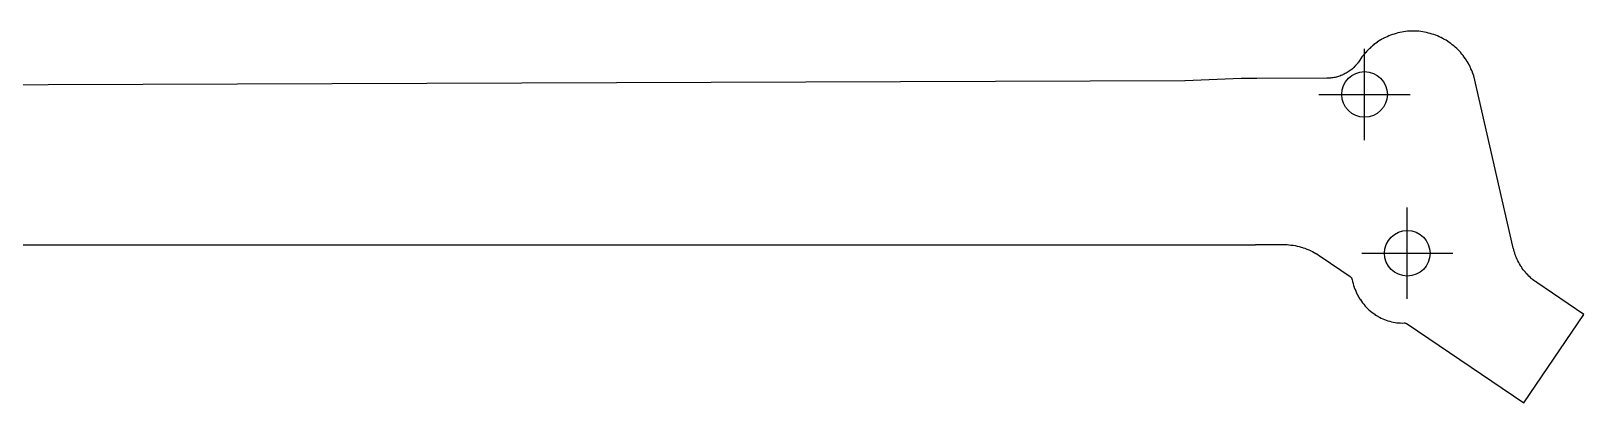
# Model space of a CAD drawing. Header units: millimetres. Extents: x 0 to 218, y -16 to 16.
# Drawn here: x 109 to 218, y -16.1 to 10 of the extents above; entities that cross this region are included whole.
import ezdxf

# ---------------------------------------------------------------- set-up
doc = ezdxf.new("R2010")
doc.units = ezdxf.units.MM
for name, color, linetype in [('CENTRE', 8, 'Continuous'), ('HOLES', 1, 'Continuous'), ('PROFILE', 7, 'Continuous')]:
    doc.layers.add(name, color=color, linetype=linetype)

msp = doc.modelspace()

# ---------------------------------------------------------------- linework, layer by layer
at = {"layer": 'CENTRE'}
for p, q in [((202.6, 2.37), (202.6, 8.77)), ((199.4, 5.57), (205.8, 5.57)), ((205.6, -8.77), (205.6, -2.37)), ((202.4, -5.57), (208.8, -5.57))]:
    msp.add_line(p, q, dxfattribs=at)
at = {"layer": 'HOLES'}
for centre in [(202.6, 5.57), (205.6, -5.57)]:
    msp.add_circle(centre, 1.6, dxfattribs=at)
at = {"layer": 'PROFILE'}
msp.add_lwpolyline([(45.86, -4.97), (194.94, -4.97), (194.94, -4.97), (194.95, -4.97), (194.96, -4.96), (194.98, -4.96), (194.99, -4.96), (195.01, -4.95), (195.02, -4.95), (195.04, -4.95), (196.87, -4.95), (196.87, -4.95), (197.01, -4.95), (197.02, -4.95), (197.15, -4.96), (197.16, -4.96), (197.29, -4.97), (197.3, -4.97), (197.43, -4.99), (197.44, -4.99), (197.58, -5.01), (197.59, -5.01), (197.72, -5.03), (197.73, -5.03), (197.86, -5.06), (197.87, -5.06), (198, -5.09), (198.01, -5.1), (198.14, -5.13), (198.15, -5.13), (198.27, -5.17), (198.28, -5.18), (198.41, -5.22), (198.42, -5.22), (198.54, -5.27), (198.55, -5.27), (198.68, -5.33), (198.68, -5.33), (198.81, -5.38), (198.82, -5.39), (198.94, -5.45), (198.94, -5.45), (199.06, -5.51), (199.07, -5.52), (199.19, -5.58), (199.2, -5.59), (199.31, -5.66), (199.32, -5.66), (199.43, -5.74), (199.44, -5.74), (199.55, -5.82), (199.55, -5.82), (201.59, -7.2), (201.6, -7.21), (201.61, -7.22), (201.62, -7.23), (201.63, -7.24), (201.64, -7.25), (201.65, -7.26), (201.66, -7.27), (201.67, -7.28), (201.68, -7.3), (201.68, -7.31), (201.69, -7.32), (201.7, -7.33), (201.7, -7.35), (201.71, -7.36), (201.71, -7.38), (201.71, -7.39), (201.72, -7.41), (201.72, -7.41), (201.75, -7.55), (201.75, -7.55), (201.79, -7.68), (201.79, -7.69), (201.83, -7.82), (201.83, -7.83), (201.87, -7.95), (201.87, -7.96), (201.92, -8.08), (201.92, -8.09), (201.98, -8.21), (201.98, -8.22), (202.03, -8.34), (202.04, -8.34), (202.09, -8.46), (202.1, -8.47), (202.16, -8.58), (202.16, -8.59), (202.23, -8.7), (202.23, -8.71), (202.3, -8.82), (202.31, -8.82), (202.38, -8.93), (202.38, -8.93), (202.46, -9.04), (202.46, -9.04), (202.54, -9.14), (202.55, -9.15), (202.63, -9.24), (202.63, -9.25), (202.72, -9.34), (202.72, -9.35), (202.81, -9.44), (202.81, -9.44), (202.91, -9.53), (202.91, -9.53), (203.01, -9.62), (203.01, -9.62), (203.11, -9.7), (203.11, -9.7), (203.21, -9.78), (203.21, -9.78), (203.32, -9.85), (203.32, -9.86), (203.43, -9.93), (203.43, -9.93), (203.54, -9.99), (203.54, -10), (203.65, -10.06), (203.65, -10.06), (203.76, -10.11), (203.77, -10.12), (203.88, -10.17), (203.89, -10.17), (204, -10.22), (204, -10.22), (204.12, -10.26), (204.12, -10.27), (204.24, -10.3), (204.25, -10.31), (204.36, -10.34), (204.37, -10.34), (204.49, -10.37), (204.49, -10.37), (204.61, -10.4), (204.62, -10.4), (204.74, -10.42), (204.74, -10.42), (204.86, -10.44), (204.87, -10.44), (204.99, -10.45), (205, -10.45), (205.12, -10.46), (205.12, -10.46), (205.25, -10.47), (205.25, -10.47), (205.37, -10.46), (205.38, -10.46), (205.4, -10.46), (205.42, -10.46), (205.43, -10.46), (205.45, -10.46), (205.46, -10.47), (205.48, -10.47), (205.49, -10.47), (205.51, -10.48), (205.52, -10.48), (205.53, -10.49), (205.55, -10.49), (205.56, -10.5), (205.57, -10.51), (205.59, -10.51), (213.78, -16.06), (213.79, -16.07), (213.79, -16.06), (218, -9.86), (218, -9.86), (218, -9.86), (214.69, -7.62), (214.69, -7.62), (214.6, -7.56), (214.58, -7.55), (214.5, -7.48), (214.49, -7.48), (214.4, -7.41), (214.4, -7.4), (214.31, -7.33), (214.3, -7.33), (214.22, -7.25), (214.22, -7.25), (214.14, -7.17), (214.13, -7.17), (214.05, -7.09), (214.05, -7.08), (213.97, -7), (213.96, -6.99), (213.89, -6.91), (213.89, -6.9), (213.82, -6.82), (213.81, -6.81), (213.74, -6.72), (213.74, -6.72), (213.67, -6.63), (213.67, -6.62), (213.61, -6.53), (213.6, -6.52), (213.54, -6.43), (213.54, -6.42), (213.48, -6.32), (213.47, -6.32), (213.42, -6.22), (213.42, -6.21), (213.37, -6.11), (213.36, -6.11), (213.31, -6.01), (213.31, -6), (213.27, -5.9), (213.26, -5.89), (213.22, -5.79), (213.22, -5.78), (213.18, -5.67), (213.18, -5.67), (213.14, -5.56), (213.14, -5.55), (213.11, -5.45), (213.1, -5.44), (213.07, -5.33), (213.07, -5.32), (213.05, -5.22), (213.04, -5.21), (213.02, -5.1), (213.02, -5.09), (210.26, 6.87), (210.26, 6.87), (210.26, 6.87), (210.22, 7), (210.22, 7), (210.17, 7.12), (210.17, 7.13), (210.13, 7.25), (210.12, 7.25), (210.07, 7.37), (210.07, 7.38), (210.02, 7.49), (210.01, 7.5), (209.96, 7.62), (209.95, 7.62), (209.89, 7.73), (209.89, 7.74), (209.82, 7.85), (209.82, 7.85), (209.75, 7.96), (209.75, 7.97), (209.68, 8.08), (209.68, 8.08), (209.6, 8.19), (209.6, 8.19), (209.52, 8.3), (209.52, 8.3), (209.44, 8.4), (209.43, 8.4), (209.35, 8.5), (209.35, 8.51), (209.26, 8.6), (209.26, 8.61), (209.16, 8.7), (209.16, 8.7), (209.07, 8.79), (209.07, 8.8), (208.97, 8.89), (208.97, 8.89), (208.87, 8.97), (208.86, 8.98), (208.76, 9.06), (208.76, 9.06), (208.66, 9.14), (208.65, 9.14), (208.55, 9.22), (208.54, 9.22), (208.44, 9.29), (208.43, 9.3), (208.32, 9.37), (208.32, 9.37), (208.2, 9.43), (208.2, 9.44), (208.09, 9.5), (208.08, 9.5), (207.97, 9.56), (207.96, 9.56), (207.84, 9.62), (207.84, 9.62), (207.72, 9.67), (207.72, 9.67), (207.6, 9.72), (207.59, 9.72), (207.47, 9.77), (207.47, 9.77), (207.34, 9.81), (207.34, 9.81), (207.21, 9.85), (207.21, 9.85), (207.08, 9.88), (207.08, 9.88), (206.95, 9.91), (206.95, 9.91), (206.82, 9.94), (206.81, 9.94), (206.69, 9.96), (206.68, 9.96), (206.55, 9.98), (206.55, 9.98), (206.42, 10), (206.41, 10), (206.28, 10.01), (206.28, 10.01), (206.15, 10.01), (206.15, 10.01), (206.02, 10.01), (206.01, 10.01), (205.88, 10.01), (205.88, 10.01), (205.75, 10.01), (205.74, 10.01), (205.61, 10), (205.61, 10), (205.48, 9.98), (205.47, 9.98), (205.34, 9.96), (205.34, 9.96), (205.21, 9.94), (205.21, 9.94), (205.08, 9.92), (205.07, 9.92), (204.95, 9.89), (204.94, 9.89), (204.82, 9.85), (204.81, 9.85), (204.69, 9.81), (204.68, 9.81), (204.56, 9.77), (204.56, 9.77), (204.43, 9.73), (204.43, 9.73), (204.31, 9.68), (204.3, 9.68), (204.18, 9.62), (204.18, 9.62), (204.06, 9.57), (204.06, 9.56), (203.94, 9.51), (203.94, 9.5), (203.82, 9.44), (203.82, 9.44), (203.71, 9.37), (203.7, 9.37), (203.59, 9.3), (203.59, 9.3), (203.48, 9.23), (203.48, 9.22), (203.37, 9.15), (203.37, 9.15), (203.26, 9.07), (203.26, 9.06), (203.16, 8.98), (203.16, 8.98), (203.06, 8.89), (203.05, 8.89), (202.96, 8.8), (202.95, 8.8), (202.86, 8.71), (202.86, 8.71), (202.77, 8.61), (202.76, 8.61), (202.68, 8.51), (202.67, 8.51), (202.59, 8.41), (202.59, 8.41), (202.5, 8.31), (202.5, 8.3), (202.42, 8.2), (202.42, 8.2), (202.35, 8.09), (202.34, 8.09), (202.27, 7.98), (202.23, 7.91), (202.22, 7.9), (202.18, 7.84), (202.17, 7.83), (202.13, 7.78), (202.12, 7.77), (202.08, 7.71), (202.07, 7.7), (202.02, 7.65), (202.02, 7.64), (201.97, 7.59), (201.96, 7.58), (201.91, 7.53), (201.9, 7.52), (201.85, 7.47), (201.84, 7.46), (201.79, 7.41), (201.78, 7.4), (201.72, 7.36), (201.72, 7.35), (201.66, 7.3), (201.65, 7.3), (201.59, 7.25), (201.59, 7.25), (201.53, 7.2), (201.52, 7.2), (201.46, 7.16), (201.45, 7.15), (201.39, 7.11), (201.38, 7.11), (201.32, 7.07), (201.31, 7.07), (201.24, 7.03), (201.23, 7.03), (201.17, 6.99), (201.16, 6.99), (201.09, 6.96), (201.08, 6.95), (201.02, 6.92), (201.01, 6.92), (200.94, 6.89), (200.93, 6.89), (200.86, 6.86), (200.85, 6.86), (200.78, 6.84), (200.77, 6.84), (200.7, 6.81), (200.69, 6.81), (200.62, 6.79), (200.61, 6.79), (200.54, 6.77), (200.53, 6.77), (200.46, 6.76), (200.45, 6.75), (200.38, 6.74), (200.37, 6.74), (200.3, 6.73), (200.29, 6.73), (200.21, 6.72), (200.2, 6.72), (200.13, 6.71), (200.12, 6.71), (200.05, 6.71), (200.04, 6.71), (199.96, 6.71), (199.96, 6.71), (195.03, 6.69), (195.01, 6.69), (195, 6.69), (194.99, 6.69), (194.97, 6.69), (194.96, 6.7), (194.94, 6.7), (194.94, 6.7), (194.94, 6.7), (193.94, 6.7), (193.94, 6.7), (190.01, 6.53), (189.99, 6.53), (90.21, 6.17)], dxfattribs=at)

doc.saveas('drawing.dxf')
